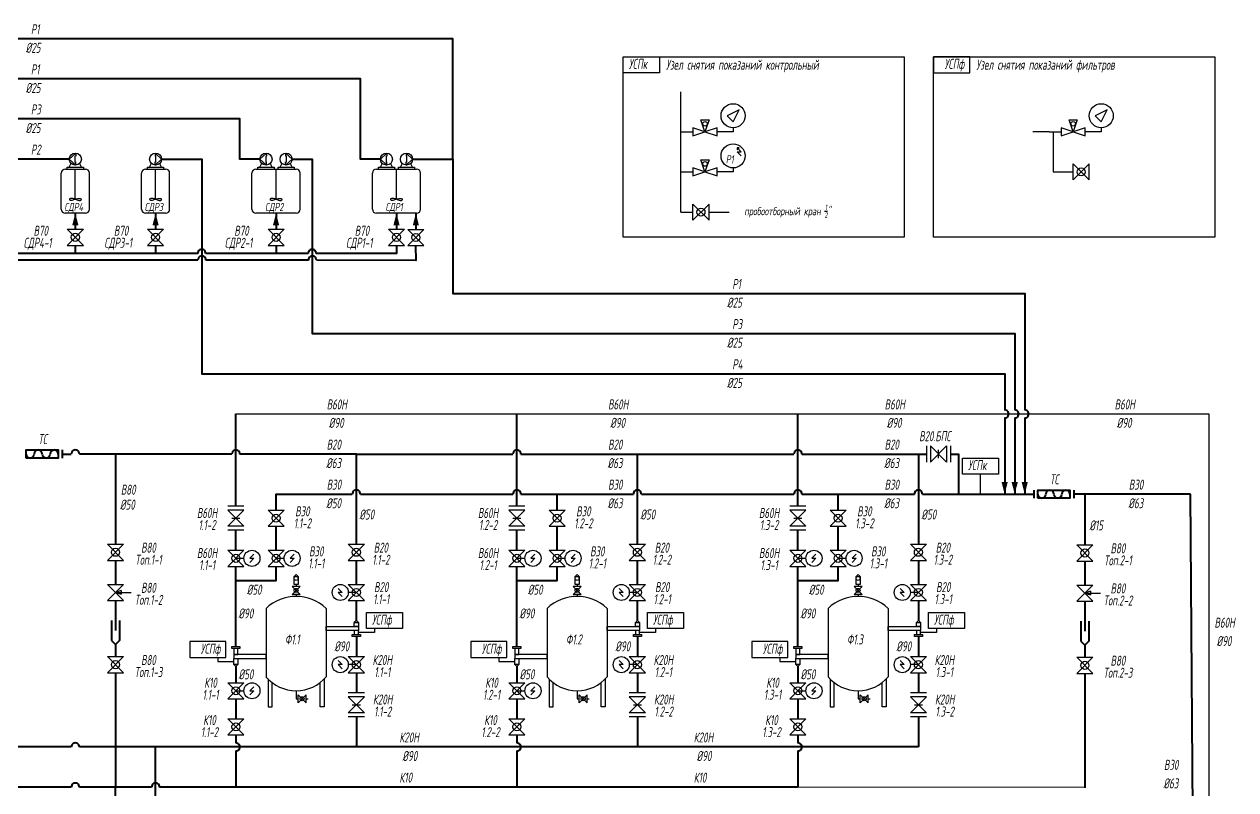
# Model space of a CAD drawing. Header units: millimetres. Extents: x 214650 to 275493, y -897 to 38388.
# Drawn here: x 245036 to 275216, y 19228 to 38307 of the extents above; entities that cross this region are included whole.
import ezdxf

# ---------------------------------------------------------------- set-up
doc = ezdxf.new("R2010")
doc.units = ezdxf.units.MM
for name, color, linetype in [('1', 7, 'Continuous'), ('В80', 1, 'Continuous'), ('Надписи', 7, 'Continuous')]:
    doc.layers.add(name, color=color, linetype=linetype)
for name, color, linetype, lineweight, true_color in [('В20', 7, 'Continuous', 40, 0x0a7800), ('К10', 7, 'Continuous', 40, 0xffbe00), ('Р1', 7, 'Continuous', 40, 0x7800a0), ('Р2', 7, 'Continuous', 40, 0x961e1e), ('Р3', 7, 'Continuous', 40, 0xd2a0c8), ('Р4', 6, 'Continuous', 40, 0xff00ff)]:
    doc.layers.add(name, color=color, linetype=linetype, lineweight=lineweight, true_color=true_color)
for name, color, linetype, lineweight in [('В30', 136, 'Continuous', 40), ('В60Н', 140, 'Continuous', 40), ('В70', 120, 'Continuous', 40), ('К20Н', 33, 'Continuous', 40)]:
    doc.layers.add(name, color=color, linetype=linetype, lineweight=lineweight)
doc.styles.add('Eskd знаки', font='eskd.shx', dxfattribs={"width": 0.8, "oblique": 10})

msp = doc.modelspace()

# ---------------------------------------------------------------- linework, layer by layer
for p, q in [((261394, 35626), (261394, 36626)), ((261994, 35626), (261894, 35926)), ((261894, 35926), (262094, 35926)), ((262094, 35926), (261994, 35626)), ((262844, 36176), (262544, 36026)), ((262544, 36026), (262694, 35876)), ((262694, 35876), (262844, 36176)), ((262694, 35876), (262844, 36176)), ((271164, 35626), (271064, 35926)), ((271064, 35926), (271264, 35926)), ((271264, 35926), (271164, 35626)), ((272014, 36176), (271714, 36026)), ((271714, 36026), (271864, 35876)), ((271864, 35876), (272014, 36176)), ((271864, 35876), (272014, 36176)), ((261394, 35626), (261694, 35626)), ((261394, 33626), (261394, 35626)), ((261694, 35726), (261694, 35526)), ((261994, 35626), (261694, 35726)), ((261694, 35526), (261994, 35626)), ((262294, 35726), (261994, 35626)), ((261994, 35626), (262294, 35526)), ((262294, 35526), (262294, 35726)), ((262694, 35626), (262294, 35626)), ((262694, 35726), (262694, 35626)), ((270564, 35626), (270164, 35626)), ((270564, 35626), (270864, 35626)), ((270664, 35626), (270664, 34626)), ((270864, 35726), (270864, 35526)), ((271164, 35626), (270864, 35726)), ((270864, 35526), (271164, 35626)), ((271464, 35726), (271164, 35626)), ((271164, 35626), (271464, 35526)), ((271464, 35526), (271464, 35726)), ((271864, 35626), (271464, 35626)), ((271864, 35726), (271864, 35626)), ((262894, 35126), (262794, 35226)), ((262894, 35026), (262794, 35126)), ((262794, 35126), (262894, 35126)), ((246109, 34696), (246109, 34746)), ((246109, 34746), (246509, 34746)), ((246159, 34746), (246209, 34846)), ((246459, 34746), (246409, 34846)), ((246509, 34746), (246509, 34696)), ((248109, 34696), (248109, 34746)), ((248109, 34746), (248509, 34746)), ((248159, 34746), (248209, 34846)), ((248459, 34746), (248409, 34846)), ((248509, 34746), (248509, 34696)), ((250859, 34696), (250859, 34746)), ((250859, 34746), (251259, 34746)), ((250909, 34746), (250959, 34846)), ((251209, 34746), (251159, 34846)), ((251259, 34746), (251259, 34696)), ((251359, 34696), (251359, 34746)), ((251359, 34746), (251759, 34746)), ((251409, 34746), (251459, 34846)), ((251709, 34746), (251659, 34846)), ((251759, 34746), (251759, 34696)), ((253859, 34696), (253859, 34746)), ((253859, 34746), (254259, 34746)), ((253909, 34746), (253959, 34846)), ((254209, 34746), (254159, 34846)), ((254259, 34746), (254259, 34696)), ((254359, 34696), (254359, 34746)), ((254359, 34746), (254759, 34746)), ((254409, 34746), (254459, 34846)), ((254709, 34746), (254659, 34846)), ((254759, 34746), (254759, 34696)), ((261694, 34726), (261694, 34526)), ((261994, 34626), (261694, 34726)), ((261994, 34626), (261894, 34926)), ((261894, 34926), (262094, 34926)), ((262094, 34926), (261994, 34626)), ((262294, 34726), (261994, 34626)), ((262294, 34526), (262294, 34726)), ((262694, 34726), (262694, 34626)), ((271164, 34426), (271164, 34826)), ((271564, 34826), (271164, 34426)), ((271564, 34426), (271164, 34826)), ((271564, 34426), (271564, 34826)), ((245959, 33696), (245959, 34596)), ((246059, 34696), (246559, 34696)), ((246309, 33946), (246309, 34696)), ((246659, 33696), (246659, 34596)), ((247959, 33696), (247959, 34596)), ((248059, 34696), (248559, 34696)), ((248309, 33946), (248309, 34696)), ((248659, 33696), (248659, 34596)), ((250709, 33696), (250709, 34596)), ((250809, 34696), (251809, 34696)), ((251309, 33946), (251309, 34696)), ((251909, 33696), (251909, 34596)), ((253709, 33696), (253709, 34596)), ((253809, 34696), (254809, 34696)), ((254309, 33946), (254309, 34696)), ((254909, 33696), (254909, 34596)), ((261394, 34626), (261694, 34626)), ((261694, 34526), (261994, 34626)), ((261994, 34626), (262294, 34526)), ((262694, 34626), (262294, 34626)), ((270664, 34626), (271164, 34626)), ((261694, 33426), (261694, 33826)), ((261694, 33826), (262094, 33426)), ((261694, 33426), (262094, 33826)), ((262094, 33426), (262094, 33826)), ((246559, 33596), (246059, 33596)), ((248559, 33596), (248059, 33596)), ((251809, 33596), (250809, 33596)), ((254809, 33596), (253809, 33596)), ((261394, 33626), (261694, 33626)), ((262094, 33626), (262594, 33626)), ((246109, 33196), (246509, 33196)), ((246509, 33196), (246109, 32796)), ((246109, 33196), (246509, 32796)), ((248109, 33196), (248509, 33196)), ((248509, 33196), (248109, 32796)), ((248109, 33196), (248509, 32796)), ((251109, 33196), (251509, 33196)), ((251509, 33196), (251109, 32796)), ((251109, 33196), (251509, 32796)), ((254109, 33196), (254509, 33196)), ((254509, 33196), (254109, 32796)), ((254109, 33196), (254509, 32796)), ((254592, 33192), (254992, 33192)), ((254992, 33192), (254592, 32792)), ((254592, 33192), (254992, 32792)), ((246109, 32796), (246509, 32796)), ((248109, 32796), (248509, 32796)), ((251109, 32796), (251509, 32796)), ((254109, 32796), (254509, 32796)), ((254592, 32792), (254992, 32792)), ((267509, 27796), (267509, 27396)), ((267609, 27796), (267609, 27396)), ((267609, 27396), (268009, 27796)), ((267609, 27796), (268009, 27396)), ((268009, 27796), (268009, 27396)), ((268109, 27796), (268109, 27396)), ((267809, 27496), (267809, 27696)), ((250509, 26296), (250109, 26296)), ((257509, 26296), (257109, 26296)), ((264509, 26296), (264109, 26296)), ((250509, 26196), (250109, 26196)), ((250109, 26196), (250509, 25796)), ((250509, 26196), (250109, 25796)), ((250209, 25996), (250409, 25996)), ((251109, 26196), (251509, 26196)), ((251509, 26196), (251109, 25796)), ((251109, 26196), (251509, 25796)), ((257509, 26196), (257109, 26196)), ((257109, 26196), (257509, 25796)), ((257509, 26196), (257109, 25796)), ((257209, 25996), (257409, 25996)), ((258109, 26196), (258509, 26196)), ((258509, 26196), (258109, 25796)), ((258109, 26196), (258509, 25796)), ((264509, 26196), (264109, 26196)), ((264109, 26196), (264509, 25796)), ((264509, 26196), (264109, 25796)), ((264209, 25996), (264409, 25996)), ((265109, 26196), (265509, 26196)), ((265509, 26196), (265109, 25796)), ((265109, 26196), (265509, 25796)), ((250509, 25796), (250109, 25796)), ((250509, 25696), (250109, 25696)), ((251109, 25796), (251509, 25796)), ((257509, 25796), (257109, 25796)), ((257509, 25696), (257109, 25696)), ((258109, 25796), (258509, 25796)), ((264509, 25796), (264109, 25796)), ((264509, 25696), (264109, 25696)), ((265109, 25796), (265509, 25796)), ((247109, 25346), (247509, 25346)), ((247509, 25346), (247109, 24946)), ((247109, 25346), (247509, 24946)), ((250109, 25196), (250509, 25196)), ((250509, 25196), (250109, 24796)), ((250109, 25196), (250509, 24796)), ((250759, 25096), (250659, 24996)), ((251109, 25196), (251509, 25196)), ((251509, 25196), (251109, 24796)), ((251109, 25196), (251509, 24796)), ((251759, 25096), (251659, 24996)), ((253109, 25346), (253509, 25346)), ((253509, 25346), (253109, 24946)), ((253109, 25346), (253509, 24946)), ((257109, 25196), (257509, 25196)), ((257509, 25196), (257109, 24796)), ((257109, 25196), (257509, 24796)), ((257759, 25096), (257659, 24996)), ((258109, 25196), (258509, 25196)), ((258509, 25196), (258109, 24796)), ((258109, 25196), (258509, 24796)), ((258759, 25096), (258659, 24996)), ((260109, 25346), (260509, 25346)), ((260509, 25346), (260109, 24946)), ((260109, 25346), (260509, 24946)), ((264109, 25196), (264509, 25196)), ((264509, 25196), (264109, 24796)), ((264109, 25196), (264509, 24796)), ((264759, 25096), (264659, 24996)), ((265109, 25196), (265509, 25196)), ((265509, 25196), (265109, 24796)), ((265109, 25196), (265509, 24796)), ((265759, 25096), (265659, 24996)), ((267109, 25346), (267509, 25346)), ((267509, 25346), (267109, 24946)), ((267109, 25346), (267509, 24946)), ((271258, 25329), (271658, 25329)), ((271658, 25329), (271258, 24929)), ((271258, 25329), (271658, 24929)), ((247109, 24946), (247509, 24946)), ((250109, 24796), (250509, 24796)), ((250309, 24996), (250509, 24996)), ((250659, 24996), (250759, 24996)), ((250759, 24996), (250659, 24896)), ((251109, 24796), (251509, 24796)), ((251309, 24996), (251509, 24996)), ((251659, 24996), (251759, 24996)), ((251759, 24996), (251659, 24896)), ((253109, 24946), (253509, 24946)), ((257109, 24796), (257509, 24796)), ((257309, 24996), (257509, 24996)), ((257659, 24996), (257759, 24996)), ((257759, 24996), (257659, 24896)), ((258109, 24796), (258509, 24796)), ((258309, 24996), (258509, 24996)), ((258659, 24996), (258759, 24996)), ((258759, 24996), (258659, 24896)), ((260109, 24946), (260509, 24946)), ((264109, 24796), (264509, 24796)), ((264309, 24996), (264509, 24996)), ((264659, 24996), (264759, 24996)), ((264759, 24996), (264659, 24896)), ((265109, 24796), (265509, 24796)), ((265309, 24996), (265509, 24996)), ((265659, 24996), (265759, 24996)), ((265759, 24996), (265659, 24896)), ((267109, 24946), (267509, 24946)), ((271258, 24929), (271658, 24929)), ((251759, 24546), (251809, 24596)), ((251809, 24596), (251859, 24546)), ((258759, 24546), (258809, 24596)), ((258809, 24596), (258859, 24546)), ((265759, 24546), (265809, 24596)), ((265809, 24596), (265859, 24546)), ((247109, 24346), (247509, 24346)), ((247509, 24346), (247109, 23946)), ((247109, 24346), (247509, 23946)), ((247449, 24196), (247309, 24146)), ((247309, 24146), (247449, 24106)), ((247309, 24146), (247701, 24146)), ((247449, 24196), (247449, 24106)), ((251909, 24296), (251709, 24296)), ((251709, 24296), (251909, 24096)), ((251909, 24296), (251709, 24096)), ((251809, 24346), (251809, 24296)), ((252859, 24246), (252959, 24146)), ((252959, 24146), (252859, 24146)), ((252859, 24146), (252959, 24046)), ((253109, 24346), (253509, 24346)), ((253509, 24346), (253109, 23946)), ((253109, 24346), (253509, 23946)), ((253309, 24146), (253109, 24146)), ((258909, 24296), (258709, 24296)), ((258709, 24296), (258909, 24096)), ((258909, 24296), (258709, 24096)), ((258809, 24346), (258809, 24296)), ((259859, 24246), (259959, 24146)), ((259959, 24146), (259859, 24146)), ((259859, 24146), (259959, 24046)), ((260109, 24346), (260509, 24346)), ((260509, 24346), (260109, 23946)), ((260109, 24346), (260509, 23946)), ((260309, 24146), (260109, 24146)), ((265909, 24296), (265709, 24296)), ((265709, 24296), (265909, 24096)), ((265909, 24296), (265709, 24096)), ((265809, 24346), (265809, 24296)), ((266859, 24246), (266959, 24146)), ((266959, 24146), (266859, 24146)), ((266859, 24146), (266959, 24046)), ((267109, 24346), (267509, 24346)), ((267509, 24346), (267109, 23946)), ((267109, 24346), (267509, 23946)), ((267309, 24146), (267109, 24146)), ((271258, 24329), (271658, 24329)), ((271658, 24329), (271258, 23929)), ((271258, 24329), (271658, 23929)), ((271598, 24179), (271458, 24129)), ((271598, 24179), (271598, 24089)), ((247109, 23946), (247509, 23946)), ((251909, 24096), (251709, 24096)), ((251809, 24096), (251809, 24046)), ((253109, 23946), (253509, 23946)), ((258909, 24096), (258709, 24096)), ((258809, 24096), (258809, 24046)), ((260109, 23946), (260509, 23946)), ((265909, 24096), (265709, 24096)), ((265809, 24096), (265809, 24046)), ((267109, 23946), (267509, 23946)), ((271258, 23929), (271658, 23929)), ((271458, 24129), (271598, 24089)), ((271458, 24129), (271849, 24129)), ((253309, 23446), (253259, 23396)), ((253359, 23396), (253309, 23446)), ((253759, 23246), (253759, 23146)), ((260309, 23446), (260259, 23396)), ((260359, 23396), (260309, 23446)), ((260759, 23246), (260759, 23146)), ((267309, 23446), (267259, 23396)), ((267359, 23396), (267309, 23446)), ((267759, 23246), (267759, 23146)), ((253759, 23146), (253359, 23146)), ((260759, 23146), (260359, 23146)), ((267759, 23146), (267359, 23146)), ((247109, 22546), (247509, 22546)), ((247509, 22546), (247109, 22146)), ((247109, 22546), (247509, 22146)), ((249859, 22521), (249859, 22421)), ((249859, 22421), (250259, 22421)), ((250309, 22296), (250259, 22346)), ((250359, 22346), (250309, 22296)), ((252859, 22446), (252959, 22346)), ((252959, 22346), (252859, 22346)), ((252859, 22346), (252959, 22246)), ((253109, 22546), (253509, 22546)), ((253509, 22546), (253109, 22146)), ((253109, 22546), (253509, 22146)), ((253309, 22346), (253109, 22346)), ((256859, 22521), (256859, 22421)), ((256859, 22421), (257259, 22421)), ((257309, 22296), (257259, 22346)), ((257359, 22346), (257309, 22296)), ((259859, 22446), (259959, 22346)), ((259959, 22346), (259859, 22346)), ((259859, 22346), (259959, 22246)), ((260109, 22546), (260509, 22546)), ((260509, 22546), (260109, 22146)), ((260109, 22546), (260509, 22146)), ((260309, 22346), (260109, 22346)), ((263859, 22521), (263859, 22421)), ((263859, 22421), (264259, 22421)), ((264309, 22296), (264259, 22346)), ((264359, 22346), (264309, 22296)), ((266859, 22446), (266959, 22346)), ((266959, 22346), (266859, 22346)), ((266859, 22346), (266959, 22246)), ((267109, 22546), (267509, 22546)), ((267509, 22546), (267109, 22146)), ((267109, 22546), (267509, 22146)), ((267309, 22346), (267109, 22346)), ((271258, 22529), (271658, 22529)), ((271658, 22529), (271258, 22129)), ((271258, 22529), (271658, 22129)), ((247109, 22146), (247509, 22146)), ((253109, 22146), (253509, 22146)), ((260109, 22146), (260509, 22146)), ((267109, 22146), (267509, 22146)), ((271258, 22129), (271658, 22129)), ((250109, 21896), (250509, 21896)), ((250509, 21896), (250109, 21496)), ((250109, 21896), (250509, 21496)), ((250759, 21796), (250659, 21696)), ((257109, 21896), (257509, 21896)), ((257509, 21896), (257109, 21496)), ((257109, 21896), (257509, 21496)), ((257759, 21796), (257659, 21696)), ((264109, 21896), (264509, 21896)), ((264509, 21896), (264109, 21496)), ((264109, 21896), (264509, 21496)), ((264759, 21796), (264659, 21696)), ((250109, 21496), (250509, 21496)), ((250309, 21696), (250509, 21696)), ((250659, 21696), (250759, 21696)), ((250759, 21696), (250659, 21596)), ((251809, 21696), (251809, 21496)), ((251809, 21496), (251859, 21496)), ((251859, 21396), (251859, 21596)), ((252059, 21596), (251859, 21396)), ((252059, 21396), (251859, 21596)), ((252059, 21396), (252059, 21596)), ((252059, 21496), (252109, 21496)), ((253509, 21646), (253109, 21646)), ((253509, 21546), (253109, 21546)), ((253109, 21546), (253509, 21146)), ((253509, 21546), (253109, 21146)), ((257109, 21496), (257509, 21496)), ((257309, 21696), (257509, 21696)), ((257659, 21696), (257759, 21696)), ((257759, 21696), (257659, 21596)), ((258809, 21696), (258809, 21496)), ((258809, 21496), (258859, 21496)), ((258859, 21396), (258859, 21596)), ((259059, 21596), (258859, 21396)), ((259059, 21396), (258859, 21596)), ((259059, 21396), (259059, 21596)), ((259059, 21496), (259109, 21496)), ((260509, 21646), (260109, 21646)), ((260509, 21546), (260109, 21546)), ((260109, 21546), (260509, 21146)), ((260509, 21546), (260109, 21146)), ((264109, 21496), (264509, 21496)), ((264309, 21696), (264509, 21696)), ((264659, 21696), (264759, 21696)), ((264759, 21696), (264659, 21596)), ((265809, 21696), (265809, 21496)), ((265809, 21496), (265859, 21496)), ((265859, 21396), (265859, 21596)), ((266059, 21596), (265859, 21396)), ((266059, 21396), (265859, 21596)), ((266059, 21396), (266059, 21596)), ((266059, 21496), (266109, 21496)), ((267509, 21646), (267109, 21646)), ((267509, 21546), (267109, 21546)), ((267109, 21546), (267509, 21146)), ((267509, 21546), (267109, 21146)), ((253509, 21146), (253109, 21146)), ((253209, 21346), (253409, 21346)), ((260509, 21146), (260109, 21146)), ((260209, 21346), (260409, 21346)), ((267509, 21146), (267109, 21146)), ((267209, 21346), (267409, 21346)), ((250109, 20996), (250509, 20996)), ((250509, 20596), (250109, 20996)), ((250109, 20596), (250509, 20996)), ((253509, 21046), (253109, 21046)), ((257109, 20996), (257509, 20996)), ((257509, 20596), (257109, 20996)), ((257109, 20596), (257509, 20996)), ((260509, 21046), (260109, 21046)), ((264109, 20996), (264509, 20996)), ((264509, 20596), (264109, 20996)), ((264109, 20596), (264509, 20996)), ((267509, 21046), (267109, 21046)), ((250109, 20596), (250509, 20596)), ((257109, 20596), (257509, 20596)), ((264109, 20596), (264509, 20596))]:
    msp.add_line(p, q)
at = {"ltscale": 10}
for p, q in [((246159, 34946), (246320, 35096)), ((246309, 34865), (246309, 35027)), ((246320, 35096), (246320, 35015)), ((248459, 34946), (248298, 35096)), ((248298, 35096), (248298, 35015)), ((248309, 35027), (248309, 34865)), ((250909, 34946), (251070, 35096)), ((251059, 34865), (251059, 35027)), ((251070, 35096), (251070, 35015)), ((251709, 34946), (251548, 35096)), ((251548, 35096), (251548, 35015)), ((251559, 35027), (251559, 34865)), ((253909, 34946), (254070, 35096)), ((254059, 34865), (254059, 35027)), ((254070, 35096), (254070, 35015)), ((254709, 34946), (254548, 35096)), ((254548, 35096), (254548, 35015)), ((254559, 35027), (254559, 34865)), ((246159, 34946), (246320, 34797)), ((246320, 34797), (246320, 34877)), ((248459, 34946), (248298, 34797)), ((248298, 34797), (248298, 34878)), ((250909, 34946), (251070, 34797)), ((251070, 34797), (251070, 34877)), ((251709, 34946), (251548, 34797)), ((251548, 34797), (251548, 34878)), ((253909, 34946), (254070, 34797)), ((254070, 34797), (254070, 34877)), ((254709, 34946), (254548, 34797)), ((254548, 34797), (254548, 34878))]:
    msp.add_line(p, q, dxfattribs=at)
for points in [[(259959, 37496), (266959, 37496), (266959, 32996), (259959, 32996)], [(260859, 37096), (259959, 37096), (259959, 37496), (260859, 37496)], [(267690, 37096), (268590, 37096), (268590, 37496), (267690, 37496)], [(267690, 37496), (274690, 37496), (274690, 32996), (267690, 32996)], [(269309, 27096), (268409, 27096), (268409, 27496), (269309, 27496)], [(251759, 24546), (251859, 24546), (251859, 24346), (251759, 24346)], [(258759, 24546), (258859, 24546), (258859, 24346), (258759, 24346)], [(265759, 24546), (265859, 24546), (265859, 24346), (265759, 24346)], [(254459, 23246), (253559, 23246), (253559, 23646), (254459, 23646)], [(261459, 23246), (260559, 23246), (260559, 23646), (261459, 23646)], [(268459, 23246), (267559, 23246), (267559, 23646), (268459, 23646)], [(249159, 22521), (250059, 22521), (250059, 22921), (249159, 22921)], [(256159, 22521), (257059, 22521), (257059, 22921), (256159, 22921)], [(263159, 22521), (264059, 22521), (264059, 22921), (263159, 22921)]]:
    msp.add_lwpolyline(points, close=True)
msp.add_lwpolyline([(268859, 26596), (268859, 27096)])
for centre, radius in [((262694, 36026), 300), ((271864, 36026), 300), ((261994, 35826), 56.9), ((271164, 35826), 56.9), ((262694, 35026), 300), ((246309, 34946), 150), ((248309, 34946), 150), ((251059, 34946), 150), ((251559, 34946), 150), ((254059, 34946), 150), ((254559, 34946), 150), ((261994, 34826), 56.9), ((271364, 34626), 100), ((261894, 33626), 100), ((246309, 32996), 100), ((248309, 32996), 100), ((251309, 32996), 100), ((254309, 32996), 100), ((254792, 32992), 100), ((251309, 25996), 100), ((258309, 25996), 100), ((265309, 25996), 100), ((247309, 25146), 100), ((250309, 24996), 100), ((250709, 24996), 200), ((251309, 24996), 100), ((251709, 24996), 200), ((253309, 25146), 100), ((257309, 24996), 100), ((257709, 24996), 200), ((258309, 24996), 100), ((258709, 24996), 200), ((260309, 25146), 100), ((264309, 24996), 100), ((264709, 24996), 200), ((265309, 24996), 100), ((265709, 24996), 200), ((267309, 25146), 100), ((271458, 25129), 100), ((251809, 24496), 50), ((258809, 24496), 50), ((265809, 24496), 50), ((251809, 24196), 50), ((252909, 24146), 200), ((253309, 24146), 100), ((258809, 24196), 50), ((259909, 24146), 200), ((260309, 24146), 100), ((265809, 24196), 50), ((266909, 24146), 200), ((267309, 24146), 100), ((247309, 22346), 100), ((252909, 22346), 200), ((253309, 22346), 100), ((259909, 22346), 200), ((260309, 22346), 100), ((266909, 22346), 200), ((267309, 22346), 100), ((271458, 22329), 100), ((250309, 21696), 100), ((250709, 21696), 200), ((257309, 21696), 100), ((257709, 21696), 200), ((264309, 21696), 100), ((264709, 21696), 200), ((251959, 21496), 50), ((258959, 21496), 50), ((265959, 21496), 50), ((250309, 20796), 100), ((257309, 20796), 100), ((264309, 20796), 100)]:
    msp.add_circle(centre, radius)
for centre, start, end in [((246059, 34596), 90, 180), ((246559, 34596), 0, 90), ((248059, 34596), 90, 180), ((248559, 34596), 0, 90), ((250809, 34596), 90, 180), ((251809, 34596), 0, 90), ((253809, 34596), 90, 180), ((254809, 34596), 0, 90), ((246059, 33696), 180, 270), ((246559, 33696), 270, 0), ((248059, 33696), 180, 270), ((248559, 33696), 270, 0), ((250809, 33696), 180, 270), ((251809, 33696), 270, 0), ((253809, 33696), 180, 270), ((254809, 33696), 270, 0)]:
    msp.add_arc(centre, 100, start, end)
at = {"ltscale": 50}
for centre, start, end in [((246179, 33941), 144.6538, 215.3462), ((246440, 33941), 324.6538, 35.3462), ((248179, 33941), 144.6538, 215.3462), ((248440, 33941), 324.6538, 35.3462), ((251179, 33941), 144.6538, 215.3462), ((251440, 33941), 324.6538, 35.3462), ((254179, 33941), 144.6538, 215.3462), ((254440, 33941), 324.6538, 35.3462)]:
    msp.add_arc(centre, 19, start, end, dxfattribs=at)
for points in [[(246309, 33946), (246220, 33966), (246165, 33955), (246163, 33952)], [(246309, 33946), (246220, 33916), (246165, 33927), (246163, 33930)], [(246309, 33946), (246398, 33966), (246453, 33955), (246455, 33952)], [(246309, 33946), (246398, 33916), (246453, 33927), (246455, 33930)], [(248309, 33946), (248220, 33966), (248165, 33955), (248163, 33952)], [(248309, 33946), (248220, 33916), (248165, 33927), (248163, 33930)], [(248309, 33946), (248398, 33966), (248453, 33955), (248455, 33952)], [(248309, 33946), (248398, 33916), (248453, 33927), (248455, 33930)], [(251309, 33946), (251220, 33966), (251165, 33955), (251163, 33952)], [(251309, 33946), (251220, 33916), (251165, 33927), (251163, 33930)], [(251309, 33946), (251398, 33966), (251453, 33955), (251455, 33952)], [(251309, 33946), (251398, 33916), (251453, 33927), (251455, 33930)], [(254309, 33946), (254220, 33966), (254165, 33955), (254163, 33952)], [(254309, 33946), (254220, 33916), (254165, 33927), (254163, 33930)], [(254309, 33946), (254398, 33966), (254453, 33955), (254455, 33952)], [(254309, 33946), (254398, 33916), (254453, 33927), (254455, 33930)]]:
    msp.add_spline(points, degree=3, dxfattribs=at)
at = {"layer": '1'}
for p, q in [((262794, 35226), (262844, 35226)), ((262844, 35226), (262794, 35226)), ((262794, 35226), (262794, 35176)), ((262794, 35176), (262844, 35226)), ((251059, 23748), (251059, 22046)), ((252559, 23748), (252559, 22046)), ((258059, 23748), (258059, 22046)), ((259559, 23748), (259559, 22046)), ((265059, 23748), (265059, 22046)), ((266559, 23748), (266559, 22046)), ((251109, 21996), (251109, 21296)), ((251209, 21296), (251209, 21896)), ((252409, 21296), (252409, 21896)), ((252509, 21992), (252509, 21296)), ((258109, 21996), (258109, 21296)), ((258209, 21296), (258209, 21896)), ((259409, 21296), (259409, 21896)), ((259509, 21992), (259509, 21296)), ((265109, 21996), (265109, 21296)), ((265209, 21296), (265209, 21896)), ((266409, 21296), (266409, 21896)), ((266509, 21992), (266509, 21296)), ((251109, 21296), (251209, 21296)), ((252509, 21296), (252409, 21296)), ((258109, 21296), (258209, 21296)), ((259509, 21296), (259409, 21296)), ((265109, 21296), (265209, 21296)), ((266509, 21296), (266409, 21296))]:
    msp.add_line(p, q, dxfattribs=at)
for points in [[(253359, 23196), (252559, 23196), (252559, 23296), (253359, 23296)], [(253359, 23296), (253259, 23296), (253259, 23396), (253359, 23396)], [(260359, 23196), (259559, 23196), (259559, 23296), (260359, 23296)], [(260359, 23296), (260259, 23296), (260259, 23396), (260359, 23396)], [(267359, 23196), (266559, 23196), (266559, 23296), (267359, 23296)], [(267359, 23296), (267259, 23296), (267259, 23396), (267359, 23396)], [(253209, 23096), (253409, 23096), (253409, 23046), (253209, 23046)], [(253359, 23196), (253259, 23196), (253259, 23096), (253359, 23096)], [(260209, 23096), (260409, 23096), (260409, 23046), (260209, 23046)], [(260359, 23196), (260259, 23196), (260259, 23096), (260359, 23096)], [(267209, 23096), (267409, 23096), (267409, 23046), (267209, 23046)], [(267359, 23196), (267259, 23196), (267259, 23096), (267359, 23096)], [(250409, 22746), (250209, 22746), (250209, 22796), (250409, 22796)], [(250259, 22596), (250359, 22596), (250359, 22746), (250259, 22746)], [(257409, 22746), (257209, 22746), (257209, 22796), (257409, 22796)], [(257259, 22596), (257359, 22596), (257359, 22746), (257259, 22746)], [(264409, 22746), (264209, 22746), (264209, 22796), (264409, 22796)], [(264259, 22596), (264359, 22596), (264359, 22746), (264259, 22746)], [(250259, 22496), (251059, 22496), (251059, 22596), (250259, 22596)], [(250259, 22496), (250359, 22496), (250359, 22346), (250259, 22346)], [(257259, 22496), (258059, 22496), (258059, 22596), (257259, 22596)], [(257259, 22496), (257359, 22496), (257359, 22346), (257259, 22346)], [(264259, 22496), (265059, 22496), (265059, 22596), (264259, 22596)], [(264259, 22496), (264359, 22496), (264359, 22346), (264259, 22346)]]:
    msp.add_lwpolyline(points, close=True, dxfattribs=at)
for centre, radius, start, end in [((251809, 22954), 1092, 46.6141, 133.3859), ((258809, 22954), 1092, 46.6141, 133.3859), ((265809, 22954), 1092, 46.6141, 133.3859), ((251809, 22675), 979, 219.9662, 320.0338), ((258809, 22675), 979, 219.9662, 320.0338), ((265809, 22675), 979, 219.9662, 320.0338)]:
    msp.add_arc(centre, radius, start, end, dxfattribs=at)
at = {"layer": 'В20'}
for p, q in [((245985, 27696), (245985, 27496)), ((253309, 24346), (253309, 24946))]:
    msp.add_line(p, q, dxfattribs=at)
msp.add_lwpolyline([(245085, 27496), (245085, 27696), (245885, 27696), (245885, 27496)], close=True, dxfattribs=at)
for points in [[(245985, 27596), (246209, 27596)], [(250209, 27596), (246409, 27596)], [(253309, 27596), (250409, 27596)], [(253309, 25346), (253309, 27596), (257209, 27596)], [(257409, 27596), (264209, 27596)], [(260309, 25346), (260309, 27596)], [(264409, 27596), (267309, 27596), (267309, 25346)], [(267309, 27596), (267509, 27596)], [(268109, 27596), (268309, 27596), (268309, 26596)], [(260309, 24346), (260309, 24946)], [(267309, 24946), (267309, 24346)], [(253309, 23446), (253309, 23946)], [(260309, 23446), (260309, 23946)], [(267309, 23946), (267309, 23446)]]:
    msp.add_lwpolyline(points, dxfattribs=at)
for centre, start, end in [((245185, 27596), 180, 0), ((245385, 27596), 0, 180), ((245585, 27596), 180, 0), ((245785, 27596), 0, 180), ((246309, 27596), 359.7459, 180.2541), ((250309, 27596), 359.7459, 180.2541), ((257309, 27596), 359.7459, 180.2541), ((264309, 27596), 359.7459, 180.2541)]:
    msp.add_arc(centre, 100, start, end, dxfattribs=at)
at = {"layer": 'В30'}
for p, q in [((270184, 26696), (270184, 26496)), ((271184, 26696), (271184, 26496))]:
    msp.add_line(p, q, dxfattribs=at)
for points in [[(251309, 26196), (251309, 26596), (253209, 26596)], [(253409, 26596), (257209, 26596)], [(257409, 26596), (260209, 26596)], [(258309, 26196), (258309, 26596)], [(260409, 26596), (264209, 26596)], [(264409, 26596), (267209, 26596)], [(265309, 26196), (265309, 26596)], [(267409, 26596), (270184, 26596)], [(274084, 26596), (271184, 26596)], [(274184, 13046), (274084, 26596), (274084, 26596)], [(251309, 25196), (251309, 25796)], [(258309, 25196), (258309, 25796)], [(265309, 25196), (265309, 25796)], [(250309, 24446), (251309, 24446), (251309, 24796)], [(257309, 24446), (258309, 24446), (258309, 24796)], [(264309, 24446), (265309, 24446), (265309, 24796)]]:
    msp.add_lwpolyline(points, dxfattribs=at)
msp.add_lwpolyline([(270284, 26496), (270284, 26696), (271084, 26696), (271084, 26496)], close=True, dxfattribs=at)
for centre, start, end in [((253309, 26596), 359.7459, 180.2541), ((257309, 26596), 359.7459, 180.2541), ((260309, 26596), 359.7459, 180.2541), ((264309, 26596), 359.7459, 180.2541), ((267309, 26596), 359.7459, 180.2541), ((270384, 26596), 180, 0), ((270584, 26596), 0, 180), ((270784, 26596), 180, 0), ((270984, 26596), 0, 180)]:
    msp.add_arc(centre, 100, start, end, dxfattribs=at)
at = {"layer": 'В60Н'}
for points in [[(250309, 26296), (250309, 28596)], [(257309, 26296), (257309, 28596)], [(264309, 26296), (264309, 28596)], [(250309, 25196), (250309, 25696)], [(257309, 25196), (257309, 25696)], [(264309, 25196), (264309, 25696)], [(250309, 22796), (250309, 24796)], [(257309, 22796), (257309, 24796)], [(264309, 22796), (264309, 24796)]]:
    msp.add_lwpolyline(points, dxfattribs=at)
at = {"layer": 'В70'}
for points in [[(246309, 33296, 154, 0, 0), (246309, 33596, 0, 0, 0)], [(248309, 33296, 154, 0, 0), (248309, 33596, 0, 0, 0)], [(251309, 33296, 154, 0, 0), (251309, 33596, 0, 0, 0)], [(254309, 33296, 154, 0, 0), (254309, 33596, 0, 0, 0)]]:
    msp.add_lwpolyline(points, format="xyseb", dxfattribs=at)
for points in [[(246309, 33596), (246309, 33196)], [(248309, 33596), (248309, 33196)], [(251309, 33596), (251309, 33196)], [(254309, 33596), (254309, 33196)], [(249359, 32596), (244759, 32596)], [(246309, 32796), (246309, 32596)], [(248309, 32796), (248309, 32596)], [(252109, 32596), (249559, 32596)], [(251309, 32796), (251309, 32596)], [(254309, 32796), (254309, 32596), (252309, 32596)]]:
    msp.add_lwpolyline(points, dxfattribs=at)
at = {"layer": 'В70', "color": 240, "true_color": 0xed1f24}
msp.add_lwpolyline([(254792, 33292, 154, 0, 0), (254792, 33592, 0, 0, 0)], format="xyseb", dxfattribs=at)
for points in [[(254792, 33592), (254792, 33192)], [(254784, 32786), (254788, 32416), (252314, 32430)], [(249364, 32431), (244764, 32431)], [(252114, 32431), (249564, 32431)]]:
    msp.add_lwpolyline(points, dxfattribs=at)
at = {"layer": 'В70'}
for centre in [(249459, 32596), (252209, 32596)]:
    msp.add_arc(centre, 100, 359.7459, 180.2541, dxfattribs=at)
at = {"layer": 'В70', "color": 240, "true_color": 0xed1f24}
for centre in [(249464, 32431), (252214, 32431)]:
    msp.add_arc(centre, 100, 359.7459, 180.2541, dxfattribs=at)
at = {"layer": 'В80', "lineweight": 40}
for p, q in [((247309, 23946), (247309, 23196)), ((271458, 23929), (271458, 23179)), ((247209, 23446), (247209, 22946)), ((247409, 23446), (247409, 22946)), ((271358, 23429), (271358, 22929)), ((271558, 23429), (271558, 22929)), ((247209, 22946), (247309, 22846)), ((247409, 22946), (247309, 22846)), ((247309, 22846), (247309, 22546)), ((271358, 22929), (271458, 22829)), ((271558, 22929), (271458, 22829)), ((271458, 22829), (271458, 22529))]:
    msp.add_line(p, q, dxfattribs=at)
for points in [[(247309, 27596), (247309, 25346)], [(271458, 26579), (271458, 25329)], [(247309, 24946), (247309, 24346)], [(271458, 24929), (271458, 24329)], [(247309, 22146), (247309, 19296)], [(271458, 22129), (271458, 19279)]]:
    msp.add_lwpolyline(points, dxfattribs=at)
at = {"layer": 'К10'}
for points in [[(250309, 22296), (250309, 21896)], [(257309, 22296), (257309, 21896)], [(264309, 22296), (264309, 21896)], [(250309, 21496), (250309, 20996)], [(257309, 21496), (257309, 20996)], [(264309, 21496), (264309, 20996)], [(250309, 20596), (250309, 20396)], [(257309, 20596), (257309, 20396)], [(264309, 20596), (264309, 20396)], [(250309, 20196), (250309, 19296)], [(257309, 20196), (257309, 19296)], [(264309, 20196), (264309, 19296)], [(246209, 19296), (236857, 19296)], [(248209, 19296), (246409, 19296)], [(247309, 17396), (247309, 19296)], [(264309, 19296), (264309, 19296), (248409, 19296)]]:
    msp.add_lwpolyline(points, dxfattribs=at)
for centre, start, end in [((250309, 20296), 269.7459, 90.2541), ((257309, 20296), 269.7459, 90.2541), ((264309, 20296), 269.7459, 90.2541), ((246309, 19296), 359.7459, 180.2541), ((248309, 19296), 359.7459, 180.2541)]:
    msp.add_arc(centre, 100, start, end, dxfattribs=at)
at = {"layer": 'К20Н'}
msp.add_line((253309, 22146), (253309, 21646), dxfattribs=at)
for points in [[(253309, 23046), (253309, 22546)], [(260309, 23046), (260309, 22546)], [(267309, 23046), (267309, 22546)], [(260309, 22146), (260309, 21646)], [(267309, 22146), (267309, 21646)], [(253309, 21046), (253309, 20296)], [(260309, 21046), (260309, 20296)], [(267309, 21046), (267309, 20296)], [(246209, 20296), (236857, 20296)], [(267309, 20296), (267309, 20296), (246409, 20296)], [(248309, 17396), (248309, 20296)]]:
    msp.add_lwpolyline(points, dxfattribs=at)
msp.add_arc((246309, 20296), 100, 359.7459, 180.2541, dxfattribs=at)
at = {"layer": 'Надписи', "color": 152, "true_color": 0x2776bb}
for p, q in [((250309, 28596), (257309, 28596)), ((257309, 28596), (264309, 28596)), ((264309, 28596), (270851, 28596)), ((270851, 28596), (274543, 28596)), ((274543, 28596), (274543, 17333))]:
    msp.add_line(p, q, dxfattribs=at)
at = {"layer": 'Надписи', "color": 1}
msp.add_line((271458, 19284), (264309, 19296), dxfattribs=at)
at = {"layer": 'Р1'}
for points in [[(255709, 34946), (255709, 37946), (236507, 37946), (236507, 28596)], [(253909, 34946), (253409, 34946), (253409, 36946), (236757, 36946), (236757, 28696)], [(254709, 34946), (255709, 34946)], [(255709, 34946), (255709, 31596), (269959, 31596), (269959, 28696)], [(269959, 28496), (269959, 26596)]]:
    msp.add_lwpolyline(points, dxfattribs=at)
msp.add_lwpolyline([(269959, 26896, 154, 0, 0), (269959, 26596, 0, 0, 0)], format="xyseb", dxfattribs=at)
msp.add_arc((269959, 28596), 100, 269.7459, 90.2541, dxfattribs=at)
at = {"layer": 'Р2'}
msp.add_lwpolyline([(246159, 34946), (244659, 34946), (244659, 27596)], dxfattribs=at)
at = {"layer": 'Р3'}
for points in [[(250909, 34946), (250409, 34946), (250409, 35946), (237007, 35946), (237007, 28596)], [(251709, 34946), (252209, 34946), (252209, 30596), (269709, 30596), (269709, 28696)], [(269709, 28496), (269709, 26596)]]:
    msp.add_lwpolyline(points, dxfattribs=at)
msp.add_lwpolyline([(269709, 26896, 154, 0, 0), (269709, 26596, 0, 0, 0)], format="xyseb", dxfattribs=at)
msp.add_arc((269709, 28596), 100, 269.7459, 90.2541, dxfattribs=at)
at = {"layer": 'Р4'}
for points in [[(248459, 34946), (249459, 34946), (249459, 29596), (269459, 29596), (269459, 28696)], [(269459, 28496), (269459, 26596)]]:
    msp.add_lwpolyline(points, dxfattribs=at)
msp.add_lwpolyline([(269459, 26896, 154, 0, 0), (269459, 26596, 0, 0, 0)], format="xyseb", dxfattribs=at)
msp.add_arc((269459, 28596), 100, 269.7459, 90.2541, dxfattribs=at)

# ---------------------------------------------------------------- texts
at = {"ltscale": 15, "width": 850, "attachment_point": 1, "style": 'Eskd знаки'}
for s, insert, char_height in [('СДР4', (246037, 33852), 200), ('СДР3', (248037, 33852), 200), ('СДР2', (251037, 33852), 200), ('СДР1', (254037, 33852), 200), ('Ф1.1', (251531, 23100), 250), ('Ф1.2', (258531, 23100), 250), ('Ф1.3', (265531, 23100), 250)]:
    msp.add_mtext(s, dxfattribs=dict(at, insert=insert, char_height=char_height))
at = {"layer": '1', "style": 'Eskd знаки'}
for s, width, gutter_width, insert, char_height, attachment_point in [('УСПк', 2263.46, 22.5, (260096, 37444), 250, 1), ('Узел снятия показаний контрольный', 5424.02, 11.2, (261022, 37422), 250, 1), ('УСПф', 2263.46, 22.5, (268452, 37444), 250, 3), ('Узел снятия показаний фильтров', 5424.02, 11.2, (268753, 37422), 250, 1), ('P1', 522.43, 22.5, (262514, 35040), 200, 1), ('ТС', 2263.46, 22.5, (245610, 28092), 250, 3), ('УСПк', 2263.46, 22.5, (268547, 27444), 250, 1), ('ТС', 2263.46, 22.5, (270809, 27092), 250, 3), ('УСПф', 2263.46, 22.5, (253697, 23594), 250, 1), ('УСПф', 2263.46, 22.5, (260697, 23594), 250, 1), ('УСПф', 2263.46, 22.5, (267697, 23594), 250, 1), ('УСПф', 2263.46, 22.5, (249922, 22869), 250, 3), ('УСПф', 2263.46, 22.5, (256922, 22869), 250, 3), ('УСПф', 2263.46, 22.5, (263922, 22869), 250, 3)]:
    msp.add_mtext_dynamic_manual_height_columns(s, width=width, gutter_width=gutter_width, heights=[0], dxfattribs=dict(at, insert=insert, char_height=char_height, attachment_point=attachment_point))
at = {"layer": '1', "ltscale": 15, "insert": (262972, 33814), "char_height": 200, "width": 2952.12, "attachment_point": 1, "style": 'Eskd знаки'}
msp.add_mtext('\\A1;пробоотборный кран {\\H0.7x;\\S1/2;}" ', dxfattribs=at)
at = {"layer": 'Надписи', "ltscale": 15, "char_height": 250, "width": 850, "attachment_point": 1, "style": 'Eskd знаки'}
for s, insert in [('Р1', (245203, 38307)), ('%%C25', (245074, 37844)), ('Р1', (245203, 37307)), ('%%C25', (245074, 36844)), ('Р3', (245203, 36307)), ('%%C25', (245074, 35844)), ('Р2', (245203, 35307)), ('Р1', (262674, 31957)), ('%%C25', (262545, 31494)), ('Р3', (262674, 30957)), ('%%C25', (262545, 30494)), ('Р4', (262674, 29957)), ('%%C25', (262545, 29494)), ('В60Н', (252571, 28957)), ('В60Н', (259580, 28957)), ('В60Н', (266469, 28957)), ('В60Н', (272199, 28957)), ('%%C90', (252625, 28497)), ('%%C90', (259634, 28497)), ('%%C90', (266522, 28497)), ('%%C90', (272252, 28497)), ('В20.БПС', (267330, 28165)), ('В20', (252571, 27957)), ('В20', (259580, 27957)), ('В20', (266469, 27957)), ('%%C63', (252560, 27494)), ('%%C63', (259569, 27494)), ('%%C63', (266458, 27494)), ('В30', (252571, 26957)), ('В30', (259580, 26957)), ('В30', (266469, 26957)), ('В30', (272552, 26957)), ('В80', (247444, 26832)), ('%%C50', (247423, 26458)), ('%%C50', (252560, 26494)), ('%%C63', (259569, 26494)), ('%%C63', (266458, 26494)), ('%%C63', (272541, 26494)), ('%%C50', (253385, 26213)), ('%%C50', (260385, 26213)), ('%%C50', (267385, 26213)), ('%%C15', (271571, 25942)), ('%%C50', (250582, 24339)), ('%%C50', (257582, 24339)), ('%%C50', (264582, 24339)), ('%%C90', (250373, 23747)), ('%%C90', (257373, 23747)), ('%%C90', (264373, 23747)), ('В60Н', (274686, 23518)), ('%%C90', (274740, 23058)), ('%%C90', (252762, 22927)), ('%%C90', (259762, 22927)), ('%%C90', (266762, 22927)), ('%%C50', (250376, 22230)), ('%%C50', (257376, 22230)), ('%%C50', (264376, 22230)), ('К20Н', (254382, 20657)), ('К20Н', (261713, 20657)), ('%%C90', (254457, 20194)), ('%%C90', (261787, 20194)), ('В30', (273427, 19974)), ('К10', (254382, 19657)), ('К10', (261713, 19657)), ('%%C63', (273416, 19511))]:
    msp.add_mtext(s, dxfattribs=dict(at, insert=insert))
at = {"layer": 'Надписи', "ltscale": 15, "char_height": 250, "width": 850, "line_spacing_factor": 0.72, "style": 'Eskd знаки'}
for s, insert, attachment_point in [('\\pi194.297;В70\\P\\pi-54.4785;СДР4-1', (245075, 33284), 1), ('\\pi194.297;В70\\P\\pi-43.36739;СДР3-1', (247075, 33284), 1), ('\\pi194.297;В70\\P\\pi-43.36739;СДР2-1', (250075, 33284), 1), ('\\pi194.297;В70\\P\\pi-21.14517;СДР1-1', (253075, 33284), 1), ('В30^J1.1-2', (251966, 26018), 5), ('В30^J1.2-2', (258966, 26018), 5), ('В30^J1.3-2', (265966, 26018), 5), ('В60Н^J1.1-2', (249591, 25976), 5), ('В60Н^J1.2-2', (256591, 25976), 5), ('В60Н^J1.3-2', (263591, 25976), 5), ('В80^JТоп.1-1', (248131, 25111), 5), ('В20^J1.1-2', (253919, 25111), 5), ('В20^J1.2-2', (260919, 25111), 5), ('В20^J1.3-2', (267919, 25111), 5), ('В80^JТоп.2-1', (272280, 25095), 5), ('В60Н^J1.1-1', (249591, 24978), 5), ('В30^J1.1-1', (252311, 25019), 5), ('В60Н^J1.2-1', (256591, 24978), 5), ('В30^J1.2-1', (259311, 25019), 5), ('В60Н^J1.3-1', (263591, 24978), 5), ('В30^J1.3-1', (266311, 25019), 5), ('В80^JТоп.1-2', (248131, 24111), 5), ('В20^J1.1-1', (253928, 24128), 5), ('В20^J1.2-1', (260928, 24128), 5), ('В20^J1.3-1', (267928, 24128), 5), ('В80^JТоп.2-2', (272280, 24095), 5), ('В80^JТоп.1-3', (248131, 22311), 5), ('К20Н^J1.1-1', (253956, 22311), 5), ('К20Н^J1.2-1', (260956, 22311), 5), ('К20Н^J1.3-1', (267956, 22311), 5), ('В80^JТоп.2-3', (272280, 22295), 5), ('К10^J1.1-1', (249677, 21746), 5), ('К10^J1.2-1', (256677, 21746), 5), ('К10^J1.3-1', (263677, 21746), 5), ('К20Н^J1.1-2', (253965, 21328), 5), ('К20Н^J1.2-2', (260965, 21328), 5), ('К20Н^J1.3-2', (267965, 21328), 5), ('К10^J1.1-2', (249650, 20814), 5), ('К10^J1.2-2', (256650, 20814), 5), ('К10^J1.3-2', (263650, 20814), 5)]:
    msp.add_mtext(s, dxfattribs=dict(at, insert=insert, attachment_point=attachment_point))

doc.saveas('drawing.dxf')
